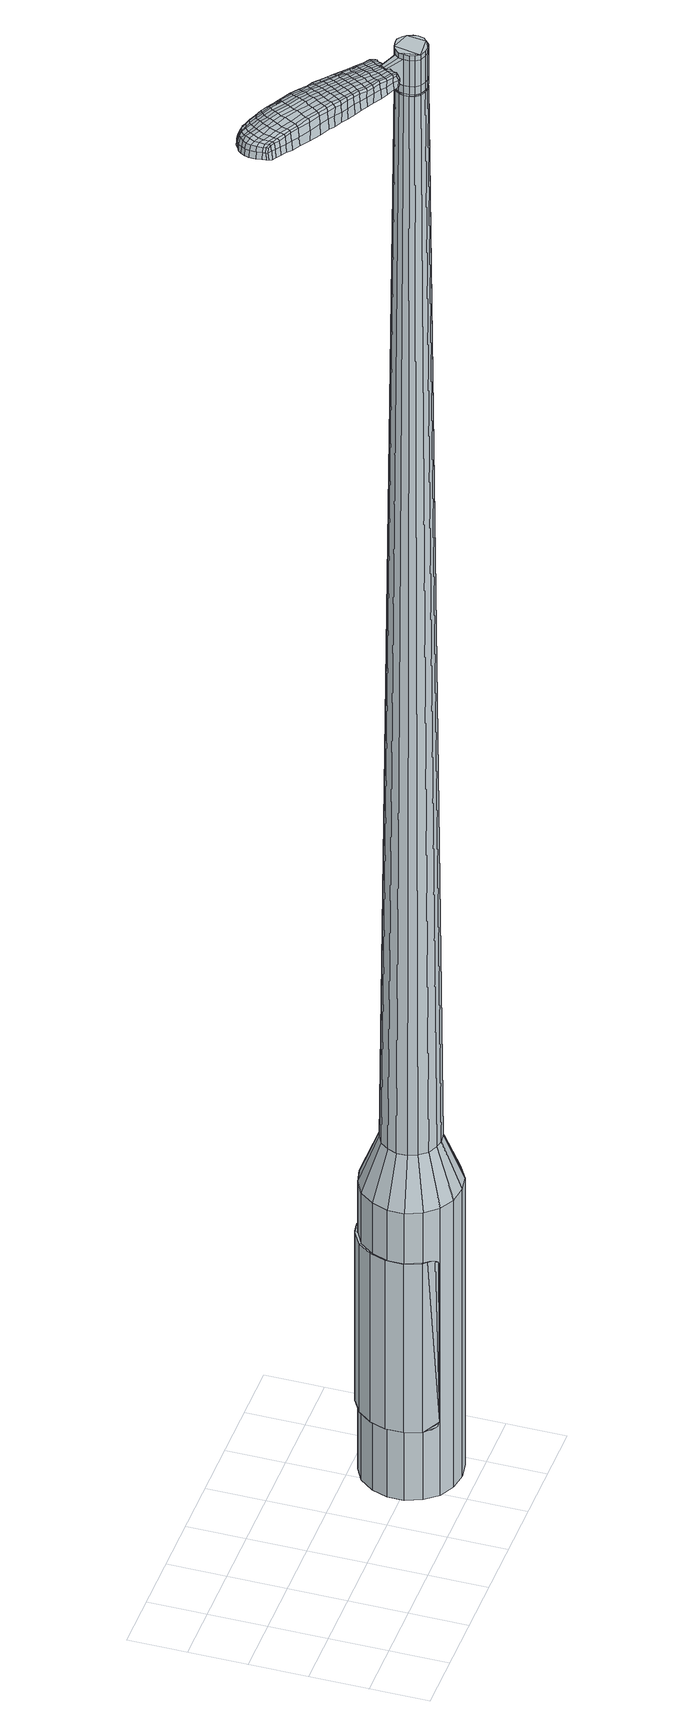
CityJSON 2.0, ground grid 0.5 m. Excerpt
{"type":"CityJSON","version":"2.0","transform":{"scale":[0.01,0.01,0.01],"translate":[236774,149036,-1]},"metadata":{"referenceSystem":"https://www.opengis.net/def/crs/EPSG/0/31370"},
"CityObjects":{
"object1":{"type":"GenericCityObject","attributes":{"cluster":237,"mean_distance_to_centroid":0.185,"new_centroid_x":236776.28,"new_centroid_y":149036.56,"mean_distance_to_camera":7.34,"H1":8.73,"H2":8.67,"Z_final":110.37,"cluster2":-1,"proj_x":236778.29,"proj_y":149032.93,"id_line":81387,"bearing_l":61.07,"distance":4.15,"orientation":"left","G_obj":151.07},"geometry":[{"type":"MultiSurface","lod":"2","boundaries":[[[0,1,2,3]],[[1,4,5,2]],[[4,6,7,5]],[[6,8,9,7]],[[8,10,11,9]],[[10,12,13,11]],[[12,14,15,13]],[[14,16,17,15]],[[16,18,19,17]],[[18,20,21,19]],[[20,22,23,21]],[[22,24,25,23]],[[24,26,27,25]],[[26,28,29,27]],[[28,30,31,29]],[[30,32,33,31]],[[32,34,35,33]],[[34,0,3,35]],[[36,37,38,39]],[[38,40,41,42]],[[41,43,42]],[[42,44,45,46]],[[45,47,46]],[[46,48,49,50]],[[49,51,50]],[[42,46,50,38]],[[50,52,39,38]],[[53,36,39]],[[2,5,7,35]],[[7,9,11,15]],[[11,13,15]],[[15,17,19,23]],[[19,21,23]],[[23,25,27,31]],[[27,29,31]],[[15,23,31,7]],[[31,33,35,7]],[[3,2,35]],[[1,0,54,55]],[[0,34,56,54]],[[34,32,57,56]],[[32,30,58,57]],[[30,28,59,58]],[[28,26,60,59]],[[26,24,61,60]],[[24,22,62,61]],[[22,20,63,62]],[[20,18,64,63]],[[18,16,65,64]],[[16,14,66,65]],[[14,12,67,66]],[[12,10,68,67]],[[10,8,69,68]],[[8,6,70,69]],[[6,4,71,70]],[[4,1,55,71]],[[55,54,72,73]],[[54,56,74,72]],[[56,57,75,74]],[[57,58,76,75]],[[58,59,77,76]],[[59,60,78,77]],[[60,61,79,78]],[[61,62,80,79]],[[62,63,81,80]],[[63,64,82,81]],[[64,65,83,82]],[[65,66,84,83]],[[66,67,85,84]],[[67,68,86,85]],[[68,69,87,86]],[[69,70,88,87]],[[70,71,89,88]],[[71,55,73,89]],[[90,91,92,73]],[[74,93,91,90]],[[75,94,93,74]],[[95,96,94,75]],[[97,98,96,95]],[[99,100,98,97]],[[101,102,100,99]],[[103,104,102,101]],[[105,106,104,103]],[[107,108,106,105]],[[83,109,108,107]],[[84,110,109,83]],[[111,112,110,84]],[[86,113,112,111]],[[114,115,113,86]],[[88,116,115,114]],[[89,117,116,88]],[[73,92,117,89]],[[118,119,120,121]],[[122,118,121,123]],[[124,122,123,125]],[[126,124,125,127]],[[128,126,127,129]],[[130,128,129,131]],[[132,130,131,133]],[[134,132,133,135]],[[136,134,135,137]],[[138,136,137,139]],[[140,138,139,141]],[[142,140,141,143]],[[144,142,143,145]],[[146,144,145,147]],[[148,146,147,149]],[[150,148,149,151]],[[72,90,73]],[[72,74,90]],[[76,95,75]],[[76,77,97,95]],[[77,78,99,97]],[[78,79,101,99]],[[79,80,103,101]],[[80,81,105,103]],[[81,82,107,105]],[[82,83,107]],[[85,111,84]],[[85,86,111]],[[87,114,86]],[[87,88,114]],[[152,92,91]],[[153,115,116]],[[153,113,115]],[[154,112,113]],[[154,110,112]],[[155,108,109]],[[155,156,106,108]],[[156,157,104,106]],[[157,158,102,104]],[[158,159,100,102]],[[159,160,98,100]],[[160,161,96,98]],[[161,94,96]],[[152,91,93]],[[39,52,150,162]],[[92,152,163,151]],[[53,39,162,119]],[[152,93,120,163]],[[36,53,119,118]],[[93,94,121,120]],[[37,36,118,122]],[[94,161,123,121]],[[38,37,122,124]],[[161,160,125,123]],[[40,38,124,126]],[[160,159,127,125]],[[41,40,126,128]],[[159,158,129,127]],[[43,41,128,130]],[[158,157,131,129]],[[42,43,130,132]],[[157,156,133,131]],[[44,42,132,134]],[[156,155,135,133]],[[45,44,134,136]],[[155,109,137,135]],[[47,45,136,138]],[[109,110,139,137]],[[46,47,138,140]],[[110,154,141,139]],[[48,46,140,142]],[[154,113,143,141]],[[49,48,142,144]],[[113,153,145,143]],[[51,49,144,146]],[[153,116,147,145]],[[50,51,146,148]],[[116,117,149,147]],[[52,50,148,150]],[[117,92,151,149]],[[150,151,164,165]],[[151,163,166,164]],[[163,120,167,166]],[[120,119,168,167]],[[119,162,169,168]],[[162,150,165,169]],[[170,171,172,173]],[[174,170,173,175]],[[170,174,176,177]],[[171,170,177,178]],[[179,180,181,182]],[[183,179,182,184]],[[179,183,185,186]],[[180,179,186,187]],[[188,189,190,191]],[[192,188,191,193]],[[188,192,194,195]],[[189,188,195,196]],[[197,198,199,200]],[[201,197,200,202]],[[197,201,203,204]],[[198,197,204,205]],[[206,207,208,209]],[[210,206,209,211]],[[206,210,212,213]],[[207,206,213,214]],[[215,216,217,218]],[[219,215,218,220]],[[215,219,221,222]],[[216,215,222,223]],[[224,225,226,227]],[[216,224,227,217]],[[224,216,223,228]],[[225,224,228,229]],[[230,231,232,233]],[[225,230,233,226]],[[230,225,229,234]],[[231,230,234,235]],[[236,174,175,237]],[[231,236,237,232]],[[236,231,235,238]],[[174,236,238,176]],[[239,240,241,242]],[[243,239,242,244]],[[239,243,245,246]],[[240,239,246,247]],[[248,249,250,251]],[[240,248,251,241]],[[248,240,247,252]],[[249,248,252,253]],[[254,255,256,257]],[[249,254,257,250]],[[254,249,253,258]],[[255,254,258,259]],[[260,261,262,263]],[[255,260,263,256]],[[260,255,259,264]],[[261,260,264,265]],[[266,171,178,267]],[[261,266,267,262]],[[266,261,265,268]],[[171,266,268,172]],[[269,270,271,272]],[[273,269,272,274]],[[269,273,275,276]],[[270,269,276,277]],[[278,279,280,281]],[[270,278,281,271]],[[278,270,277,282]],[[279,278,282,283]],[[284,285,286,287]],[[279,284,287,280]],[[284,279,283,288]],[[285,284,288,289]],[[290,183,184,291]],[[285,290,291,286]],[[290,285,289,292]],[[183,290,292,185]],[[293,294,295,296]],[[297,293,296,298]],[[293,297,299,300]],[[294,293,300,301]],[[302,303,304,305]],[[294,302,305,295]],[[302,294,301,306]],[[303,302,306,307]],[[308,309,310,311]],[[303,308,311,304]],[[308,303,307,312]],[[309,308,312,313]],[[314,315,316,317]],[[309,314,317,310]],[[314,309,313,318]],[[315,314,318,319]],[[320,180,187,321]],[[315,320,321,316]],[[320,315,319,322]],[[180,320,322,181]],[[323,209,208,324]],[[325,323,324,326]],[[323,325,327,328]],[[209,323,328,211]],[[329,325,326,330]],[[331,329,330,332]],[[329,331,333,334]],[[325,329,334,327]],[[335,331,332,336]],[[337,335,336,338]],[[335,337,339,340]],[[331,335,340,333]],[[341,337,338,342]],[[343,341,342,344]],[[341,343,345,346]],[[337,341,346,339]],[[347,343,344,348]],[[198,347,348,199]],[[347,198,205,349]],[[343,347,349,345]],[[350,351,196,195]],[[352,350,195,194]],[[350,352,353,354]],[[351,350,354,355]],[[356,357,355,354]],[[358,356,354,353]],[[356,358,359,360]],[[357,356,360,361]],[[362,363,361,360]],[[364,362,360,359]],[[362,364,365,366]],[[363,362,366,367]],[[368,369,367,366]],[[370,368,366,365]],[[368,370,203,201]],[[369,368,201,202]],[[371,372,373,374]],[[273,371,374,275]],[[371,273,274,375]],[[372,371,375,376]],[[377,192,193,378]],[[372,377,378,373]],[[377,372,376,379]],[[192,377,379,194]],[[380,381,382,383]],[[219,380,383,221]],[[380,219,220,384]],[[381,380,384,385]],[[386,387,388,389]],[[381,386,389,382]],[[386,381,385,390]],[[387,386,390,391]],[[392,189,196,393]],[[387,392,393,388]],[[392,387,391,394]],[[189,392,394,190]],[[395,396,397,398]],[[177,395,398,178]],[[395,177,176,399]],[[396,395,399,400]],[[401,402,403,404]],[[396,401,404,397]],[[401,396,400,405]],[[402,401,405,406]],[[407,200,199,408]],[[402,407,408,403]],[[407,402,406,409]],[[200,407,409,202]],[[410,411,412,413]],[[182,410,413,184]],[[410,182,181,414]],[[411,410,414,415]],[[416,204,203,417]],[[411,416,417,412]],[[416,411,415,418]],[[204,416,418,205]],[[419,420,421,422]],[[297,419,422,299]],[[419,297,298,423]],[[420,419,423,424]],[[425,210,211,426]],[[420,425,426,421]],[[425,420,424,427]],[[210,425,427,212]],[[428,429,430,431]],[[243,428,431,245]],[[428,243,244,432]],[[429,428,432,433]],[[434,435,436,437]],[[429,434,437,430]],[[434,429,433,438]],[[435,434,438,439]],[[440,207,214,441]],[[435,440,441,436]],[[440,435,439,442]],[[207,440,442,208]],[[443,444,433,432]],[[242,443,432,244]],[[443,242,241,445]],[[444,443,445,446]],[[447,448,439,438]],[[444,447,438,433]],[[447,444,446,449]],[[448,447,449,450]],[[451,324,208,442]],[[448,451,442,439]],[[451,448,450,452]],[[324,451,452,326]],[[453,454,455,456]],[[300,453,456,301]],[[453,300,299,422]],[[454,453,422,421]],[[457,328,327,458]],[[454,457,458,455]],[[457,454,421,426]],[[328,457,426,211]],[[459,460,446,445]],[[251,459,445,241]],[[459,251,250,461]],[[460,459,461,462]],[[463,464,450,449]],[[460,463,449,446]],[[463,460,462,465]],[[464,463,465,466]],[[467,330,326,452]],[[464,467,452,450]],[[467,464,466,468]],[[330,467,468,332]],[[469,470,471,472]],[[306,469,472,307]],[[469,306,301,456]],[[470,469,456,455]],[[473,334,333,474]],[[470,473,474,471]],[[473,470,455,458]],[[334,473,458,327]],[[475,476,462,461]],[[257,475,461,250]],[[475,257,256,477]],[[476,475,477,478]],[[479,480,466,465]],[[476,479,465,462]],[[479,476,478,481]],[[480,479,481,482]],[[483,336,332,468]],[[480,483,468,466]],[[483,480,482,484]],[[336,483,484,338]],[[485,486,487,488]],[[312,485,488,313]],[[485,312,307,472]],[[486,485,472,471]],[[489,340,339,490]],[[486,489,490,487]],[[489,486,471,474]],[[340,489,474,333]],[[491,492,478,477]],[[263,491,477,256]],[[491,263,262,493]],[[492,491,493,494]],[[495,496,482,481]],[[492,495,481,478]],[[495,492,494,497]],[[496,495,497,498]],[[499,342,338,484]],[[496,499,484,482]],[[499,496,498,500]],[[342,499,500,344]],[[501,502,503,504]],[[318,501,504,319]],[[501,318,313,488]],[[502,501,488,487]],[[505,346,345,506]],[[502,505,506,503]],[[505,502,487,490]],[[346,505,490,339]],[[507,508,494,493]],[[267,507,493,262]],[[507,267,178,398]],[[508,507,398,397]],[[509,510,498,497]],[[508,509,497,494]],[[509,508,397,404]],[[510,509,404,403]],[[511,348,344,500]],[[510,511,500,498]],[[511,510,403,408]],[[348,511,408,199]],[[512,513,415,414]],[[322,512,414,181]],[[512,322,319,504]],[[513,512,504,503]],[[514,349,205,418]],[[513,514,418,415]],[[514,513,503,506]],[[349,514,506,345]],[[515,516,376,375]],[[272,515,375,274]],[[515,272,271,517]],[[516,515,517,518]],[[519,352,194,379]],[[516,519,379,376]],[[519,516,518,520]],[[352,519,520,353]],[[521,522,523,524]],[[222,521,524,223]],[[521,222,221,383]],[[522,521,383,382]],[[525,526,527,528]],[[522,525,528,523]],[[525,522,382,389]],[[526,525,389,388]],[[529,351,355,530]],[[526,529,530,527]],[[529,526,388,393]],[[351,529,393,196]],[[531,532,518,517]],[[281,531,517,271]],[[531,281,280,533]],[[532,531,533,534]],[[535,358,353,520]],[[532,535,520,518]],[[535,532,534,536]],[[358,535,536,359]],[[537,538,539,540]],[[228,537,540,229]],[[537,228,223,524]],[[538,537,524,523]],[[541,542,543,544]],[[538,541,544,539]],[[541,538,523,528]],[[542,541,528,527]],[[545,357,361,546]],[[542,545,546,543]],[[545,542,527,530]],[[357,545,530,355]],[[547,548,534,533]],[[287,547,533,280]],[[547,287,286,549]],[[548,547,549,550]],[[551,364,359,536]],[[548,551,536,534]],[[551,548,550,552]],[[364,551,552,365]],[[553,554,555,556]],[[234,553,556,235]],[[553,234,229,540]],[[554,553,540,539]],[[557,558,559,560]],[[554,557,560,555]],[[557,554,539,544]],[[558,557,544,543]],[[561,363,367,562]],[[558,561,562,559]],[[561,558,543,546]],[[363,561,546,361]],[[563,564,550,549]],[[291,563,549,286]],[[563,291,184,413]],[[564,563,413,412]],[[565,370,365,552]],[[564,565,552,550]],[[565,564,412,417]],[[370,565,417,203]],[[566,567,400,399]],[[238,566,399,176]],[[566,238,235,556]],[[567,566,556,555]],[[568,569,406,405]],[[567,568,405,400]],[[568,567,555,560]],[[569,568,560,559]],[[570,369,202,409]],[[569,570,409,406]],[[570,569,559,562]],[[369,570,562,367]],[[571,572,573,574]],[[574,573,575,576]],[[577,575,573,578]],[[578,573,572,579]],[[580,581,582,583]],[[583,582,584,585]],[[586,584,582,587]],[[587,582,581,588]],[[589,590,591,592]],[[592,591,593,594]],[[595,593,591,596]],[[596,591,590,597]],[[598,599,600,601]],[[601,600,602,603]],[[604,602,600,605]],[[605,600,599,606]],[[607,608,609,610]],[[610,609,611,612]],[[613,611,609,614]],[[614,609,608,615]],[[616,617,618,619]],[[619,618,620,621]],[[622,620,618,623]],[[623,618,617,624]],[[625,626,627,628]],[[628,627,617,616]],[[624,617,627,629]],[[629,627,626,630]],[[631,632,633,634]],[[634,633,626,625]],[[630,626,633,635]],[[635,633,632,636]],[[576,575,637,638]],[[638,637,632,631]],[[636,632,637,639]],[[639,637,575,577]],[[640,641,642,643]],[[643,642,644,645]],[[646,644,642,647]],[[647,642,641,648]],[[649,650,651,652]],[[652,651,641,640]],[[648,641,651,653]],[[653,651,650,654]],[[655,656,657,658]],[[658,657,650,649]],[[654,650,657,659]],[[659,657,656,660]],[[661,662,663,664]],[[664,663,656,655]],[[660,656,663,665]],[[665,663,662,666]],[[579,572,667,668]],[[668,667,662,661]],[[666,662,667,669]],[[669,667,572,571]],[[670,671,672,673]],[[673,672,674,675]],[[676,674,672,677]],[[677,672,671,678]],[[679,680,681,682]],[[682,681,671,670]],[[678,671,681,683]],[[683,681,680,684]],[[685,686,687,688]],[[688,687,680,679]],[[684,680,687,689]],[[689,687,686,690]],[[585,584,691,692]],[[692,691,686,685]],[[690,686,691,693]],[[693,691,584,586]],[[694,695,696,697]],[[697,696,698,699]],[[700,698,696,701]],[[701,696,695,702]],[[703,704,705,706]],[[706,705,695,694]],[[702,695,705,707]],[[707,705,704,708]],[[709,710,711,712]],[[712,711,704,703]],[[708,704,711,713]],[[713,711,710,714]],[[715,716,717,718]],[[718,717,710,709]],[[714,710,717,719]],[[719,717,716,720]],[[588,581,721,722]],[[722,721,716,715]],[[720,716,721,723]],[[723,721,581,580]],[[607,610,724,725]],[[725,724,726,727]],[[728,726,724,729]],[[729,724,610,612]],[[727,726,730,731]],[[731,730,732,733]],[[734,732,730,735]],[[735,730,726,728]],[[733,732,736,737]],[[737,736,738,739]],[[740,738,736,741]],[[741,736,732,734]],[[739,738,742,743]],[[743,742,744,745]],[[746,744,742,747]],[[747,742,738,740]],[[745,744,748,749]],[[749,748,599,598]],[[606,599,748,750]],[[750,748,744,746]],[[597,751,752,596]],[[596,752,753,595]],[[754,753,752,755]],[[755,752,751,756]],[[756,757,758,755]],[[755,758,759,754]],[[760,759,758,761]],[[761,758,757,762]],[[762,763,764,761]],[[761,764,765,760]],[[766,765,764,767]],[[767,764,763,768]],[[768,769,770,767]],[[767,770,771,766]],[[604,771,770,602]],[[602,770,769,603]],[[772,773,774,775]],[[775,774,674,676]],[[675,674,774,776]],[[776,774,773,777]],[[594,593,778,779]],[[779,778,773,772]],[[777,773,778,780]],[[780,778,593,595]],[[781,782,783,784]],[[784,783,620,622]],[[621,620,783,785]],[[785,783,782,786]],[[787,788,789,790]],[[790,789,782,781]],[[786,782,789,791]],[[791,789,788,792]],[[597,590,793,794]],[[794,793,788,787]],[[792,788,793,795]],[[795,793,590,589]],[[796,797,798,799]],[[799,798,578,579]],[[577,578,798,800]],[[800,798,797,801]],[[802,803,804,805]],[[805,804,797,796]],[[801,797,804,806]],[[806,804,803,807]],[[598,601,808,809]],[[809,808,803,802]],[[807,803,808,810]],[[810,808,601,603]],[[811,812,813,814]],[[814,813,583,585]],[[580,583,813,815]],[[815,813,812,816]],[[604,605,817,818]],[[818,817,812,811]],[[816,812,817,819]],[[819,817,605,606]],[[820,821,698,822]],[[822,698,700]],[[699,698,823]],[[823,698,821,824]],[[612,611,825,826]],[[826,825,821,820]],[[824,821,825,827]],[[827,825,611,613]],[[828,829,644,830]],[[830,644,646]],[[645,644,831]],[[831,644,829,832]],[[833,834,835,836]],[[836,835,829,828]],[[832,829,835,837]],[[837,835,834,838]],[[615,608,839,840]],[[840,839,834,833]],[[838,834,839,841]],[[841,839,608,607]],[[832,842,843,831]],[[831,843,643,645]],[[640,643,843,844]],[[844,843,842,845]],[[838,846,847,837]],[[837,847,842,832]],[[845,842,847,848]],[[848,847,846,849]],[[607,725,850,841]],[[841,850,846,838]],[[849,846,850,851]],[[851,850,725,727]],[[852,853,854,855]],[[855,854,701,702]],[[700,701,854,822]],[[822,854,853,820]],[[728,729,856,857]],[[857,856,853,852]],[[820,853,856,826]],[[826,856,729,612]],[[845,858,859,844]],[[844,859,652,640]],[[649,652,859,860]],[[859,858,860]],[[849,861,862,848]],[[848,862,858,845]],[[860,858,862,863]],[[863,862,861,864]],[[727,731,865,851]],[[851,865,861,849]],[[864,861,865,866]],[[866,865,731,733]],[[867,868,869,870]],[[870,869,707,708]],[[702,707,869,855]],[[855,869,868,852]],[[734,735,871,872]],[[872,871,868,867]],[[852,868,871,857]],[[857,871,735,728]],[[860,873,658,649]],[[655,658,873,874]],[[874,873,875]],[[864,876,877,863]],[[863,877,873,860]],[[875,873,877,878]],[[878,877,876,879]],[[733,737,880,866]],[[866,880,876,864]],[[879,876,880,881]],[[881,880,737,739]],[[882,883,884,885]],[[885,884,713,714]],[[708,713,884,870]],[[870,884,883,867]],[[740,741,886,887]],[[887,886,883,882]],[[867,883,886,872]],[[872,886,741,734]],[[875,888,889,874]],[[874,889,664,655]],[[661,664,889,890]],[[890,889,888,891]],[[879,892,893,878]],[[878,893,888,875]],[[891,888,893,894]],[[894,893,892,895]],[[739,743,896,881]],[[881,896,892,879]],[[895,892,896,897]],[[897,896,743,745]],[[898,899,900,901]],[[901,900,719,720]],[[714,719,900,885]],[[885,900,899,882]],[[746,747,902,903]],[[903,902,899,898]],[[882,899,902,887]],[[887,902,747,740]],[[891,904,905,890]],[[890,905,668,661]],[[579,668,905,799]],[[799,905,904,796]],[[895,906,907,894]],[[894,907,904,891]],[[796,904,907,805]],[[805,907,906,802]],[[745,749,908,897]],[[897,908,906,895]],[[802,906,908,809]],[[809,908,749,598]],[[816,909,910,815]],[[815,910,723,580]],[[720,723,910,901]],[[901,910,909,898]],[[606,750,911,819]],[[819,911,909,816]],[[898,909,911,903]],[[903,911,750,746]],[[777,912,913,776]],[[776,913,673,675]],[[670,673,913,914]],[[914,913,912,915]],[[595,753,916,780]],[[780,916,912,777]],[[915,912,916,917]],[[917,916,753,754]],[[918,919,920,921]],[[921,920,623,624]],[[622,623,920,784]],[[784,920,919,781]],[[922,923,924,925]],[[925,924,919,918]],[[781,919,924,790]],[[790,924,923,787]],[[756,751,926,927]],[[927,926,923,922]],[[787,923,926,794]],[[794,926,751,597]],[[915,928,929,914]],[[914,929,682,670]],[[679,682,929,930]],[[930,929,928,931]],[[754,759,932,917]],[[917,932,928,915]],[[931,928,932,933]],[[933,932,759,760]],[[934,935,936,937]],[[937,936,629,630]],[[624,629,936,921]],[[921,936,935,918]],[[938,939,940,941]],[[941,940,935,934]],[[918,935,940,925]],[[925,940,939,922]],[[762,757,942,943]],[[943,942,939,938]],[[922,939,942,927]],[[927,942,757,756]],[[931,944,945,930]],[[930,945,688,679]],[[685,688,945,946]],[[946,945,944,947]],[[760,765,948,933]],[[933,948,944,931]],[[947,944,948,949]],[[949,948,765,766]],[[950,951,952,953]],[[953,952,635,636]],[[630,635,952,937]],[[937,952,951,934]],[[954,955,956,957]],[[957,956,951,950]],[[934,951,956,941]],[[941,956,955,938]],[[768,763,958,959]],[[959,958,955,954]],[[938,955,958,943]],[[943,958,763,762]],[[947,960,961,946]],[[946,961,692,685]],[[585,692,961,814]],[[814,961,960,811]],[[766,771,962,949]],[[949,962,960,947]],[[811,960,962,818]],[[818,962,771,604]],[[801,963,964,800]],[[800,964,639,577]],[[636,639,964,953]],[[953,964,963,950]],[[807,965,966,806]],[[806,966,963,801]],[[950,963,966,957]],[[957,966,965,954]],[[603,769,967,810]],[[810,967,965,807]],[[954,965,967,959]],[[959,967,769,768]],[[571,574,173,172]],[[574,576,175,173]],[[586,587,186,185]],[[587,588,187,186]],[[589,592,191,190]],[[592,594,193,191]],[[613,614,213,212]],[[614,615,214,213]],[[616,619,218,217]],[[619,621,220,218]],[[625,628,227,226]],[[628,616,217,227]],[[631,634,233,232]],[[634,625,226,233]],[[576,638,237,175]],[[638,631,232,237]],[[646,647,246,245]],[[647,648,247,246]],[[648,653,252,247]],[[653,654,253,252]],[[654,659,258,253]],[[659,660,259,258]],[[660,665,264,259]],[[665,666,265,264]],[[666,669,268,265]],[[669,571,172,268]],[[676,677,276,275]],[[677,678,277,276]],[[678,683,282,277]],[[683,684,283,282]],[[684,689,288,283]],[[689,690,289,288]],[[690,693,292,289]],[[693,586,185,292]],[[694,697,296,295]],[[697,699,298,296]],[[703,706,305,304]],[[706,694,295,305]],[[709,712,311,310]],[[712,703,304,311]],[[715,718,317,316]],[[718,709,310,317]],[[588,722,321,187]],[[722,715,316,321]],[[772,775,374,373]],[[775,676,275,374]],[[594,779,378,193]],[[779,772,373,378]],[[621,785,384,220]],[[785,786,385,384]],[[786,791,390,385]],[[791,792,391,390]],[[792,795,394,391]],[[795,589,190,394]],[[699,823,423,298]],[[823,824,424,423]],[[824,827,427,424]],[[827,613,212,427]],[[828,830,431,430]],[[830,646,245,431]],[[833,836,437,436]],[[836,828,430,437]],[[615,840,441,214]],[[840,833,436,441]],[[968,969,970,971]],[[972,973,971,970]],[[974,975,976,977]],[[978,979,980,981]],[[969,982,983,970]],[[984,972,970,983]],[[985,974,977,986]],[[987,988,979,978]],[[982,989,990,983]],[[990,991,984,983]],[[992,985,986,993]],[[994,988,987,995]],[[989,996,997,990]],[[997,998,991,990]],[[999,992,993,1000]],[[1001,994,995,1002]],[[1003,1004,1005,1006]],[[1007,1008,1004,1003]],[[1007,1009,1010,1008]],[[1009,1011,1012,1010]],[[1013,1014,1015,1016]],[[1017,1018,1014,1013]],[[1019,1020,1018,1017]],[[1021,1022,1020,1019]],[[1016,1005,1004,1013]],[[1013,1004,1008,1017]],[[1008,1010,1019,1017]],[[1010,1012,1021,1019]],[[977,976,973,972]],[[986,977,972,984]],[[991,993,986,984]],[[998,1000,993,991]],[[978,981,975,974]],[[987,978,974,985]],[[995,987,985,992]],[[1002,995,992,999]],[[979,1003,1006,980]],[[988,1007,1003,979]],[[1009,1007,988,994]],[[1011,1009,994,1001]],[[1023,1024,1025,1026]],[[1025,1027,1028,1029]],[[1025,1029,1030,1031]],[[1025,1031,1026]],[[1032,1023,1026,1033]],[[1034,1033,1026,1035]],[[1036,1035,1026]],[[1037,1025,1024,1038]],[[1039,1037,1038,1040]],[[1041,1039,1040,1042]],[[1043,1041,1042,1044]],[[1045,1043,1044,1046]],[[1046,1047,1048,1049]],[[1046,1049,1050,1051]],[[1046,1051,1052,1053]],[[1052,1054,1055,1056]],[[1052,1056,1057,1058]],[[1052,1058,1053]],[[1046,1053,1045]],[[1059,1060,1024,1023]],[[1061,1062,1027,1025]],[[1063,1064,1036,1026]],[[1060,1065,1038,1024]],[[1066,1061,1025,1037]],[[1065,1067,1040,1038]],[[1068,1066,1037,1039]],[[1067,1069,1042,1040]],[[1070,1068,1039,1041]],[[1069,1071,1044,1042]],[[1072,1070,1041,1043]],[[1071,1073,1046,1044]],[[1074,1072,1043,1045]],[[1073,1075,1047,1046]],[[1076,1077,1054,1052]],[[1078,1074,1045,1053]],[[1048,1047,1075,1079]],[[1049,1048,1079,1080]],[[1050,1049,1080,1081]],[[1051,1050,1081,1082]],[[1052,1051,1082,1076]],[[1083,1059,1023,1032]],[[1084,1083,1032,1033]],[[1085,1084,1033,1034]],[[1086,1085,1034,1035]],[[1064,1086,1035,1036]],[[1028,1027,1062,1087]],[[1055,1054,1077,1088]],[[1029,1028,1087,1089]],[[1030,1029,1089,1090]],[[1031,1030,1090,1091]],[[1026,1031,1091,1063]],[[1056,1055,1088,1092]],[[1057,1056,1092,1093]],[[1058,1057,1093,1094]],[[1053,1058,1094,1078]]]}]}
},
"vertices":[
[189,75,384],[198,87,384],[198,87,96],[189,75,96],[211,94,384],[211,94,96],[225,97,384],[225,97,96],[240,95,384],[240,95,96],[253,88,384],[253,88,96],[262,77,384],[262,77,96],[267,63,384],[267,63,96],[268,48,384],[268,48,96],[263,34,384],[263,34,96],[254,23,384],[254,23,96],[241,15,384],[241,15,96],[227,13,384],[227,13,96],[212,15,384],[212,15,96],[199,22,384],[199,22,96],[190,33,384],[190,33,96],[184,47,384],[184,47,96],[184,61,384],[184,61,96],[213,52,1524],[214,48,1524],[217,44,1524],[214,61,1524],[222,42,1524],[226,41,1524],[235,45,1524],[231,42,1524],[238,48,1524],[239,53,1524],[237,62,1524],[239,57,1524],[234,65,1524],[230,68,1524],[221,67,1524],[226,68,1524],[217,65,1524],[213,57,1524],[204,67,429],[209,74,429],[201,59,429],[201,50,429],[204,42,429],[210,35,429],[218,31,429],[226,30,429],[235,31,429],[242,36,429],[248,43,429],[251,51,429],[251,60,429],[248,68,429],[242,74,429],[234,79,429],[225,80,429],[217,78,429],[214,61,1483],[217,65,1483],[213,57,1483],[213,52,1483],[214,48,1483],[217,44,1483],[222,42,1483],[226,41,1483],[231,42,1483],[235,45,1483],[238,48,1483],[239,53,1483],[239,57,1483],[237,62,1483],[234,65,1483],[230,68,1483],[226,68,1483],[221,67,1483],[215,61,1483],[215,61,1485],[217,65,1485],[213,57,1485],[213,52,1485],[215,48,1483],[215,48,1485],[218,45,1483],[218,45,1485],[222,43,1483],[222,43,1485],[226,42,1483],[226,42,1485],[231,43,1483],[231,43,1485],[234,45,1483],[234,45,1485],[237,49,1483],[237,49,1485],[239,53,1485],[239,57,1485],[237,61,1483],[237,61,1485],[234,65,1485],[230,67,1483],[230,67,1485],[226,68,1485],[221,67,1485],[213,52,1519],[213,57,1519],[213,57,1493],[213,52,1493],[214,48,1519],[214,48,1493],[217,44,1519],[217,44,1493],[222,42,1519],[222,42,1493],[226,41,1519],[226,41,1493],[231,42,1519],[231,42,1493],[235,45,1519],[235,45,1493],[238,48,1519],[238,48,1493],[239,53,1519],[239,53,1493],[239,57,1519],[239,57,1493],[237,62,1519],[237,62,1493],[234,65,1519],[234,65,1493],[230,68,1519],[230,68,1493],[226,68,1519],[226,68,1493],[221,67,1519],[221,67,1493],[217,65,1519],[217,65,1493],[214,61,1485],[230,68,1485],[237,62,1485],[238,48,1485],[235,45,1485],[231,42,1485],[226,41,1485],[222,42,1485],[217,44,1485],[214,48,1485],[214,61,1519],[214,61,1493],[199,73,1513],[199,73,1518],[198,70,1513],[196,68,1513],[196,68,1518],[198,70,1518],[142,123,1519],[149,120,1518],[148,122,1509],[142,125,1510],[135,128,1519],[135,130,1510],[135,126,1526],[143,122,1525],[149,118,1525],[124,90,1519],[130,87,1518],[132,87,1525],[125,91,1525],[116,94,1519],[117,95,1526],[114,93,1510],[122,89,1510],[128,86,1509],[68,141,1519],[70,144,1519],[69,144,1513],[67,141,1513],[67,137,1519],[66,137,1513],[68,136,1524],[69,140,1524],[71,143,1524],[133,105,1530],[139,101,1529],[141,104,1529],[134,108,1530],[125,109,1531],[126,112,1531],[123,106,1530],[131,102,1530],[137,98,1529],[203,66,1512],[205,68,1512],[204,69,1517],[202,67,1517],[202,63,1512],[201,64,1517],[201,64,1506],[203,66,1506],[204,69,1506],[90,151,1519],[93,150,1519],[93,151,1512],[90,152,1512],[88,151,1518],[87,153,1512],[88,150,1522],[90,150,1523],[93,148,1524],[97,148,1519],[103,145,1519],[102,147,1512],[97,149,1512],[97,146,1524],[102,144,1525],[108,143,1519],[115,139,1519],[115,141,1511],[108,145,1511],[108,141,1526],[115,138,1526],[125,134,1519],[124,135,1510],[125,132,1526],[205,84,1513],[199,88,1513],[199,87,1518],[205,83,1517],[210,81,1512],[208,81,1516],[209,82,1506],[205,85,1507],[198,90,1507],[192,92,1514],[186,96,1515],[186,95,1520],[192,91,1519],[192,94,1507],[186,98,1507],[180,100,1515],[173,104,1516],[173,102,1522],[180,99,1521],[179,102,1508],[173,106,1508],[167,108,1517],[161,112,1517],[161,110,1524],[167,106,1523],[167,110,1508],[160,114,1509],[155,116,1518],[155,114,1524],[154,118,1509],[72,120,1519],[75,118,1519],[76,119,1524],[73,121,1523],[70,122,1518],[71,122,1522],[69,121,1512],[70,119,1512],[73,117,1512],[79,115,1519],[83,112,1519],[85,113,1525],[80,116,1524],[77,114,1512],[82,111,1512],[89,109,1519],[95,105,1519],[97,106,1526],[90,110,1526],[87,108,1511],[94,104,1511],[106,99,1519],[107,100,1526],[104,99,1510],[190,58,1513],[183,61,1513],[182,60,1507],[189,57,1507],[195,55,1512],[194,55,1506],[195,57,1516],[191,58,1517],[185,61,1518],[177,64,1514],[170,67,1515],[168,67,1507],[175,63,1507],[178,65,1519],[171,68,1520],[163,71,1515],[156,74,1516],[155,73,1508],[161,70,1508],[164,71,1521],[158,75,1522],[150,77,1517],[143,80,1517],[141,79,1509],[148,76,1508],[151,78,1523],[145,81,1524],[136,83,1518],[135,83,1509],[138,84,1524],[198,69,1519],[199,71,1519],[191,73,1520],[192,75,1520],[190,70,1520],[196,67,1519],[185,76,1522],[186,79,1522],[178,80,1523],[179,82,1523],[177,77,1523],[183,74,1521],[172,84,1524],[173,86,1524],[165,87,1525],[167,90,1525],[164,84,1525],[170,81,1524],[159,91,1526],[160,93,1526],[152,94,1527],[154,97,1527],[150,91,1527],[157,88,1526],[146,98,1528],[147,100,1528],[144,95,1528],[72,138,1527],[74,142,1527],[71,134,1526],[75,132,1527],[76,136,1528],[78,139,1528],[81,133,1529],[83,136,1529],[80,129,1528],[86,126,1530],[88,129,1530],[90,133,1530],[94,126,1531],[96,129,1531],[93,122,1530],[101,118,1531],[102,122,1531],[104,125,1531],[113,115,1531],[115,118,1531],[112,112,1531],[69,124,1518],[68,126,1519],[67,126,1513],[67,123,1513],[70,124,1523],[69,126,1523],[67,131,1519],[66,131,1513],[68,131,1524],[85,152,1518],[82,151,1518],[83,150,1523],[86,150,1523],[85,153,1513],[82,152,1513],[79,150,1519],[75,149,1519],[77,148,1524],[80,149,1523],[78,151,1513],[75,149,1513],[72,147,1519],[74,146,1524],[71,147,1513],[142,120,1528],[141,118,1528],[147,115,1528],[148,116,1527],[135,125,1528],[133,123,1529],[139,116,1529],[138,113,1530],[144,110,1529],[146,112,1528],[132,121,1529],[130,118,1530],[136,111,1530],[142,107,1529],[128,115,1531],[126,92,1528],[127,94,1529],[119,98,1529],[118,96,1528],[133,89,1527],[134,91,1528],[129,98,1529],[121,102,1530],[135,94,1528],[198,55,1512],[199,57,1512],[198,58,1517],[197,57,1517],[196,55,1506],[197,57,1506],[200,60,1512],[199,61,1517],[199,60,1506],[211,79,1512],[210,77,1512],[209,78,1506],[210,80,1506],[209,79,1517],[209,77,1517],[209,75,1512],[207,73,1512],[207,74,1506],[208,76,1506],[207,76,1517],[206,73,1517],[206,71,1512],[205,71,1506],[205,71,1517],[205,82,1519],[204,80,1519],[198,85,1520],[197,84,1520],[203,78,1519],[201,76,1519],[196,82,1520],[195,80,1520],[200,74,1519],[194,77,1520],[192,59,1519],[193,61,1519],[186,64,1520],[185,62,1520],[195,64,1519],[188,67,1520],[192,89,1521],[191,88,1521],[186,93,1522],[185,92,1522],[190,86,1521],[189,83,1521],[183,90,1522],[182,87,1523],[187,81,1522],[181,85,1523],[179,66,1521],[180,68,1521],[173,71,1522],[172,69,1522],[181,71,1521],[175,74,1522],[179,97,1523],[178,96,1523],[173,101,1524],[172,99,1524],[177,93,1523],[176,91,1524],[171,97,1525],[169,95,1525],[174,88,1524],[168,92,1525],[165,72,1523],[166,74,1523],[160,78,1524],[159,76,1524],[168,77,1524],[162,81,1525],[167,105,1525],[166,103,1525],[160,109,1526],[159,107,1526],[164,101,1526],[163,98,1526],[158,105,1527],[157,102,1527],[162,96,1526],[155,100,1527],[152,79,1525],[153,81,1525],[147,84,1526],[146,82,1526],[155,84,1526],[148,88,1527],[154,113,1527],[153,111,1527],[152,109,1527],[150,106,1528],[149,103,1528],[139,85,1527],[140,87,1527],[142,91,1528],[72,122,1525],[71,125,1525],[75,120,1526],[75,123,1526],[71,130,1526],[74,127,1527],[88,149,1525],[86,149,1525],[89,147,1526],[91,148,1525],[82,148,1525],[79,147,1526],[83,145,1527],[86,146,1526],[76,144,1526],[80,142,1527],[80,118,1526],[79,120,1527],[85,114,1527],[85,117,1528],[79,124,1528],[85,121,1529],[96,146,1526],[94,145,1527],[99,142,1528],[101,143,1527],[91,144,1527],[88,142,1528],[94,138,1529],[97,141,1528],[86,139,1528],[92,136,1530],[90,111,1528],[90,113,1529],[97,107,1528],[98,109,1529],[91,118,1529],[99,113,1530],[107,140,1528],[105,139,1528],[112,135,1529],[114,136,1528],[103,137,1529],[100,135,1530],[108,131,1530],[110,133,1530],[98,132,1530],[106,128,1531],[108,101,1529],[108,104,1529],[110,108,1530],[124,131,1528],[123,129,1529],[121,127,1530],[119,124,1530],[117,121,1531],[147,120,1509],[147,118,1518],[141,122,1518],[141,124,1509],[134,126,1519],[134,128,1510],[134,124,1525],[141,120,1525],[147,116,1525],[132,89,1525],[131,88,1518],[124,92,1518],[126,92,1525],[117,95,1519],[118,96,1525],[115,95,1510],[123,91,1509],[129,88,1509],[71,143,1513],[72,143,1519],[70,140,1519],[69,140,1513],[69,136,1519],[68,136,1513],[70,136,1524],[71,139,1524],[73,142,1524],[140,104,1528],[139,102,1528],[132,105,1529],[134,108,1529],[125,109,1529],[126,112,1529],[123,106,1529],[131,102,1529],[137,99,1528],[202,70,1516],[203,69,1512],[201,67,1512],[201,68,1516],[200,64,1512],[199,65,1516],[199,65,1506],[201,67,1506],[202,70,1506],[92,149,1512],[92,148,1519],[89,149,1518],[89,150,1512],[87,149,1518],[87,151,1512],[88,148,1522],[89,148,1523],[92,146,1523],[102,145,1512],[102,144,1519],[97,146,1519],[96,148,1512],[97,145,1524],[102,142,1525],[114,139,1511],[114,137,1519],[107,141,1519],[107,143,1511],[107,139,1525],[114,136,1526],[124,132,1519],[123,134,1510],[124,130,1526],[197,85,1518],[197,86,1513],[204,82,1513],[204,81,1517],[208,79,1512],[207,79,1515],[208,81,1506],[203,84,1506],[197,88,1507],[185,93,1520],[185,95,1514],[191,90,1514],[191,89,1519],[191,92,1507],[184,96,1507],[172,101,1522],[172,103,1516],[178,99,1515],[178,97,1521],[178,100,1508],[172,104,1508],[160,109,1523],[160,110,1517],[166,106,1516],[166,105,1522],[166,108,1508],[159,112,1508],[154,114,1517],[154,112,1524],[153,116,1509],[77,120,1523],[76,120,1519],[73,121,1518],[74,122,1523],[72,123,1518],[73,123,1522],[70,122,1512],[72,121,1512],[74,119,1512],[86,114,1525],[85,114,1519],[80,117,1519],[81,118,1524],[78,116,1512],[83,113,1512],[98,107,1526],[96,107,1519],[90,110,1519],[91,111,1525],[88,110,1511],[95,106,1511],[106,101,1519],[108,102,1526],[105,100,1510],[183,62,1507],[184,63,1513],[191,59,1513],[190,59,1506],[196,57,1512],[194,57,1506],[195,58,1515],[192,60,1517],[185,63,1518],[169,68,1507],[171,69,1514],[177,66,1514],[176,65,1507],[178,67,1519],[172,70,1520],[155,75,1508],[157,76,1516],[164,72,1515],[162,72,1508],[165,73,1521],[158,76,1522],[142,81,1508],[144,82,1517],[150,79,1516],[149,78,1508],[152,80,1522],[145,83,1523],[137,85,1517],[135,84,1509],[139,86,1524],[197,70,1518],[198,72,1518],[191,73,1519],[192,75,1519],[189,71,1519],[195,67,1518],[184,77,1520],[185,79,1520],[178,80,1521],[179,83,1521],[176,78,1521],[183,74,1520],[171,84,1523],[172,86,1523],[165,87,1524],[166,90,1524],[163,85,1524],[170,81,1523],[158,91,1525],[160,93,1525],[152,95,1526],[153,97,1526],[150,92,1526],[157,88,1525],[145,98,1527],[147,101,1527],[144,95,1527],[75,141,1526],[73,138,1526],[72,134,1525],[76,132,1526],[77,136,1526],[78,139,1526],[84,136,1528],[82,133,1528],[81,129,1527],[87,126,1528],[88,129,1529],[90,132,1529],[96,129,1530],[95,126,1530],[93,122,1529],[101,118,1530],[102,122,1530],[104,125,1530],[115,118,1530],[113,116,1530],[112,112,1530],[69,126,1513],[70,127,1518],[71,124,1518],[69,124,1512],[72,124,1523],[71,127,1523],[69,131,1519],[68,131,1513],[70,131,1523],[84,148,1523],[83,149,1518],[86,150,1518],[86,148,1523],[85,151,1512],[83,150,1512],[78,146,1523],[77,147,1519],[80,148,1519],[81,147,1523],[79,149,1513],[76,148,1513],[74,145,1519],[75,144,1524],[73,146,1513],[146,114,1527],[140,118,1527],[141,119,1527],[147,115,1526],[134,123,1527],[133,122,1528],[143,110,1528],[137,113,1528],[139,116,1528],[145,112,1527],[131,120,1528],[130,118,1529],[136,111,1529],[142,107,1528],[128,115,1529],[119,99,1528],[127,95,1527],[127,93,1527],[119,97,1527],[133,90,1526],[133,91,1527],[129,98,1528],[121,102,1528],[135,95,1527],[196,59,1516],[197,58,1512],[196,58,1516],[195,57,1506],[195,58,1506],[198,61,1512],[198,62,1516],[197,61,1506],[207,80,1506],[208,78,1512],[208,80,1506],[207,79,1516],[207,78,1516],[205,75,1506],[205,74,1512],[207,76,1512],[206,77,1506],[206,76,1516],[204,74,1516],[204,72,1512],[203,72,1506],[203,72,1516],[203,80,1518],[203,81,1518],[197,85,1519],[197,84,1519],[201,76,1518],[202,79,1518],[196,82,1519],[194,80,1519],[199,74,1518],[193,78,1519],[186,65,1519],[192,61,1518],[192,60,1518],[185,64,1519],[194,64,1518],[188,67,1519],[190,88,1520],[191,89,1520],[184,92,1521],[188,84,1520],[189,86,1520],[183,90,1521],[182,87,1521],[187,81,1520],[180,85,1521],[173,71,1521],[179,68,1520],[179,67,1520],[172,70,1521],[181,71,1520],[174,74,1521],[178,96,1522],[172,100,1523],[171,99,1523],[175,91,1522],[177,93,1522],[170,97,1523],[169,95,1524],[174,89,1523],[167,92,1524],[159,78,1523],[166,75,1522],[165,74,1522],[159,77,1523],[168,78,1522],[161,81,1523],[165,103,1524],[166,104,1524],[159,108,1525],[159,107,1525],[162,99,1525],[164,101,1524],[158,105,1525],[156,102,1526],[161,96,1525],[155,100,1526],[146,85,1525],[153,81,1524],[152,80,1524],[146,84,1525],[155,85,1524],[148,88,1525],[153,111,1526],[153,112,1526],[150,106,1527],[151,108,1526],[148,103,1527],[140,88,1526],[139,87,1526],[142,91,1526],[73,126,1524],[74,123,1524],[77,121,1525],[76,123,1525],[72,130,1525],[75,128,1525],[89,146,1525],[86,147,1524],[88,147,1524],[91,146,1525],[83,144,1526],[80,145,1525],[83,147,1524],[86,145,1525],[77,143,1525],[80,141,1526],[80,121,1526],[81,119,1526],[86,115,1526],[86,117,1527],[80,125,1526],[86,121,1527],[99,141,1527],[94,144,1526],[96,144,1526],[101,142,1526],[94,138,1528],[88,141,1527],[91,143,1526],[97,140,1527],[86,139,1527],[92,135,1528],[91,114,1527],[91,112,1527],[98,108,1527],[98,110,1528],[92,118,1528],[99,114,1529],[112,134,1528],[105,138,1527],[106,139,1527],[113,135,1527],[108,130,1529],[100,134,1529],[103,137,1528],[110,132,1528],[98,132,1529],[106,127,1530],[109,104,1528],[108,103,1528],[110,108,1529],[122,128,1528],[123,129,1528],[119,124,1529],[121,126,1529],[117,121,1530],[208,81,1508],[205,75,1508],[177,91,1509],[181,98,1509],[158,102,1510],[162,110,1510],[124,122,1512],[129,130,1512],[144,122,1511],[140,113,1511],[108,131,1513],[96,137,1514],[101,145,1514],[113,139,1513],[202,69,1508],[173,84,1509],[154,95,1510],[120,114,1512],[135,105,1511],[104,123,1513],[92,129,1514],[198,63,1508],[169,78,1509],[150,87,1510],[115,106,1512],[131,97,1511],[88,122,1514],[99,115,1513],[195,57,1508],[165,71,1509],[146,80,1510],[110,98,1512],[126,89,1511],[83,114,1514],[95,106,1513],[84,143,1514],[79,144,1514],[83,150,1514],[88,150,1514],[80,136,1514],[76,138,1514],[76,128,1514],[73,132,1514],[72,121,1514],[69,126,1514],[74,144,1515],[70,143,1515],[70,144,1515],[76,148,1515],[72,140,1515],[69,142,1515],[70,137,1515],[69,141,1515],[68,133,1515],[68,140,1515],[191,30,334],[188,33,334],[188,33,165],[197,22,171],[191,30,165],[193,27,165],[195,25,166],[196,23,167],[197,23,169],[193,27,334],[195,25,333],[196,23,332],[197,23,331],[197,22,328],[183,47,165],[183,47,334],[183,62,165],[183,62,334],[188,76,165],[188,76,334],[197,88,165],[197,88,334],[210,96,165],[210,96,334],[214,97,334],[218,97,334],[220,98,333],[222,98,332],[224,99,331],[224,99,328],[214,97,165],[224,99,171],[224,99,169],[222,98,167],[220,98,166],[218,97,165],[193,32,334],[190,35,334],[190,35,165],[193,32,165],[199,24,171],[199,24,328],[186,48,334],[186,48,165],[186,62,334],[186,62,165],[190,75,334],[190,75,165],[199,86,334],[199,86,165],[211,93,334],[211,93,165],[215,94,334],[225,96,328],[225,96,171],[215,94,165],[218,95,334],[221,95,333],[223,96,332],[224,96,331],[195,29,334],[197,27,333],[198,25,332],[199,24,331],[195,29,165],[224,96,169],[197,27,166],[198,25,167],[199,24,169],[223,96,167],[221,95,166],[218,95,165]
]}
